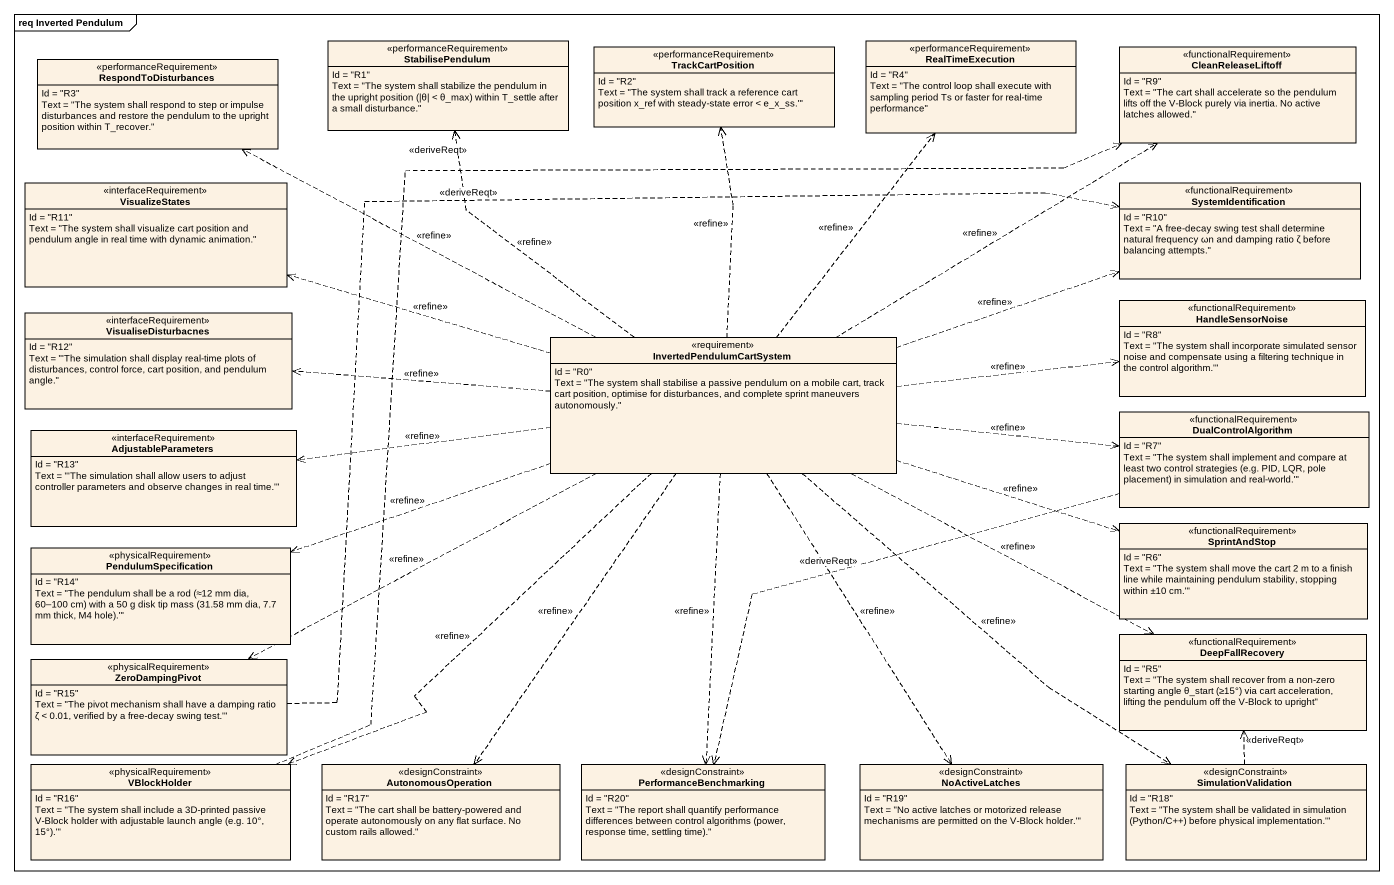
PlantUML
@startuml
mainframe req Inverted Pendulum
hide circle
hide empty members
class StabilisePendulum <<performanceRequirement>> {
  Id = "R1"
  {field} Text = "The system shall stabilize the pendulum in the upright position (|θ| < θ_max) within T_settle after a small disturbance."
}
class TrackCartPosition <<performanceRequirement>> {
  Id = "R2"
  Text = "The system shall track a reference cart position x_ref with steady-state error < e_x_ss.'"
}
class RealTimeExecution <<performanceRequirement>> {
  Id = "R4"
  Text = "The control loop shall execute with sampling period Ts or faster for real-time performance"
}
class CleanReleaseLiftoff <<functionalRequirement>> {
  Id = "R9"
  Text = "The cart shall accelerate so the pendulum lifts off the V-Block purely via inertia. No active latches allowed."
}
class RespondToDisturbances <<performanceRequirement>> {
  Id = "R3"
  Text = "The system shall respond to step or impulse disturbances and restore the pendulum to the upright position within T_recover."
}
class VisualizeStates <<interfaceRequirement>> {
  Id = "R11"
  Text = "The system shall visualize cart position and pendulum angle in real time with dynamic animation."
}
class SystemIdentification <<functionalRequirement>> {
  Id = "R10"
  Text = "A free-decay swing test shall determine natural frequency ωn and damping ratio ζ before balancing attempts."
}
class VisualiseDisturbacnes <<interfaceRequirement>> {
  Id = "R12"
  Text = "'The simulation shall display real-time plots of disturbances, control force, cart position, and pendulum angle."
}
class HandleSensorNoise <<functionalRequirement>> {
  Id = "R8"
  Text = "The system shall incorporate simulated sensor noise and compensate using a filtering technique in the control algorithm.'"
}
class InvertedPendulumCartSystem <<requirement>> {
  Id = "R0"
  Text = "The system shall stabilise a passive pendulum on a mobile cart, track cart position, optimise for disturbances, and complete sprint maneuvers autonomously."
}
class AdjustableParameters <<interfaceRequirement>> {
  Id = "R13"
  Text = "'The simulation shall allow users to adjust controller parameters and observe changes in real time.'"
}
class DualControlAlgorithm <<functionalRequirement>> {
  Id = "R7"
  {field} Text = "The system shall implement and compare at least two control strategies (e.g. PID, LQR, pole placement) in simulation and real-world.'"
}
class SprintAndStop <<functionalRequirement>> {
  Id = "R6"
  Text = "The system shall move the cart 2 m to a finish line while maintaining pendulum stability, stopping within ±10 cm.'"
}
class PendulumSpecification <<physicalRequirement>> {
  Id = "R14"
  {field} Text = "The pendulum shall be a rod (≈12 mm dia, 60–100 cm) with a 50 g disk tip mass (31.58 mm dia, 7.7 mm thick, M4 hole).'"
}
class DeepFallRecovery <<functionalRequirement>> {
  Id = "R5"
  {field} Text = "The system shall recover from a non-zero starting angle θ_start (≥15°) via cart acceleration, lifting the pendulum off the V-Block to upright"
}
class ZeroDampingPivot <<physicalRequirement>> {
  Id = "R15"
  Text = "The pivot mechanism shall have a damping ratio ζ < 0.01, verified by a free-decay swing test.'"
}
class VBlockHolder <<physicalRequirement>> {
  Id = "R16"
  {field} Text = "The system shall include a 3D-printed passive V-Block holder with adjustable launch angle (e.g. 10°, 15°).'"
}
class AutonomousOperation <<designConstraint>> {
  Id = "R17"
  Text = "The cart shall be battery-powered and operate autonomously on any flat surface. No custom rails allowed."
}
class PerformanceBenchmarking <<designConstraint>> {
  Id = "R20"
  {field} Text = "The report shall quantify performance differences between control algorithms (power, response time, settling time)."
}
class NoActiveLatches <<designConstraint>> {
  Id = "R19"
  Text = "No active latches or motorized release mechanisms are permitted on the V-Block holder.'"
}
class SimulationValidation <<designConstraint>> {
  Id = "R18"
  {field} Text = "The system shall be validated in simulation (Python/C++) before physical implementation.'"
}
InvertedPendulumCartSystem .up.> StabilisePendulum : <<refine>>
InvertedPendulumCartSystem .up.> TrackCartPosition : <<refine>>
InvertedPendulumCartSystem .up.> RealTimeExecution : <<refine>>
InvertedPendulumCartSystem .up.> CleanReleaseLiftoff : <<refine>>
InvertedPendulumCartSystem .left.> RespondToDisturbances : <<refine>>
InvertedPendulumCartSystem .left.> VisualizeStates : <<refine>>
InvertedPendulumCartSystem .right.> SystemIdentification : <<refine>>
InvertedPendulumCartSystem .left.> VisualiseDisturbacnes : <<refine>>
InvertedPendulumCartSystem .right.> HandleSensorNoise : <<refine>>
InvertedPendulumCartSystem .left.> AdjustableParameters : <<refine>>
InvertedPendulumCartSystem .right.> DualControlAlgorithm : <<refine>>
InvertedPendulumCartSystem .right.> SprintAndStop : <<refine>>
InvertedPendulumCartSystem .left.> PendulumSpecification : <<refine>>
InvertedPendulumCartSystem .right.> DeepFallRecovery : <<refine>>
InvertedPendulumCartSystem .left.> ZeroDampingPivot : <<refine>>
InvertedPendulumCartSystem ..> VBlockHolder : <<refine>>
InvertedPendulumCartSystem ..> AutonomousOperation : <<refine>>
InvertedPendulumCartSystem ..> PerformanceBenchmarking : <<refine>>
InvertedPendulumCartSystem ..> NoActiveLatches : <<refine>>
InvertedPendulumCartSystem ..> SimulationValidation : <<refine>>
DualControlAlgorithm ..> PerformanceBenchmarking : <<deriveReqt>>
ZeroDampingPivot .right.> SystemIdentification : <<deriveReqt>>
VBlockHolder .up.> CleanReleaseLiftoff : <<deriveReqt>>
SimulationValidation .up.> DeepFallRecovery : <<deriveReqt>>
@enduml
